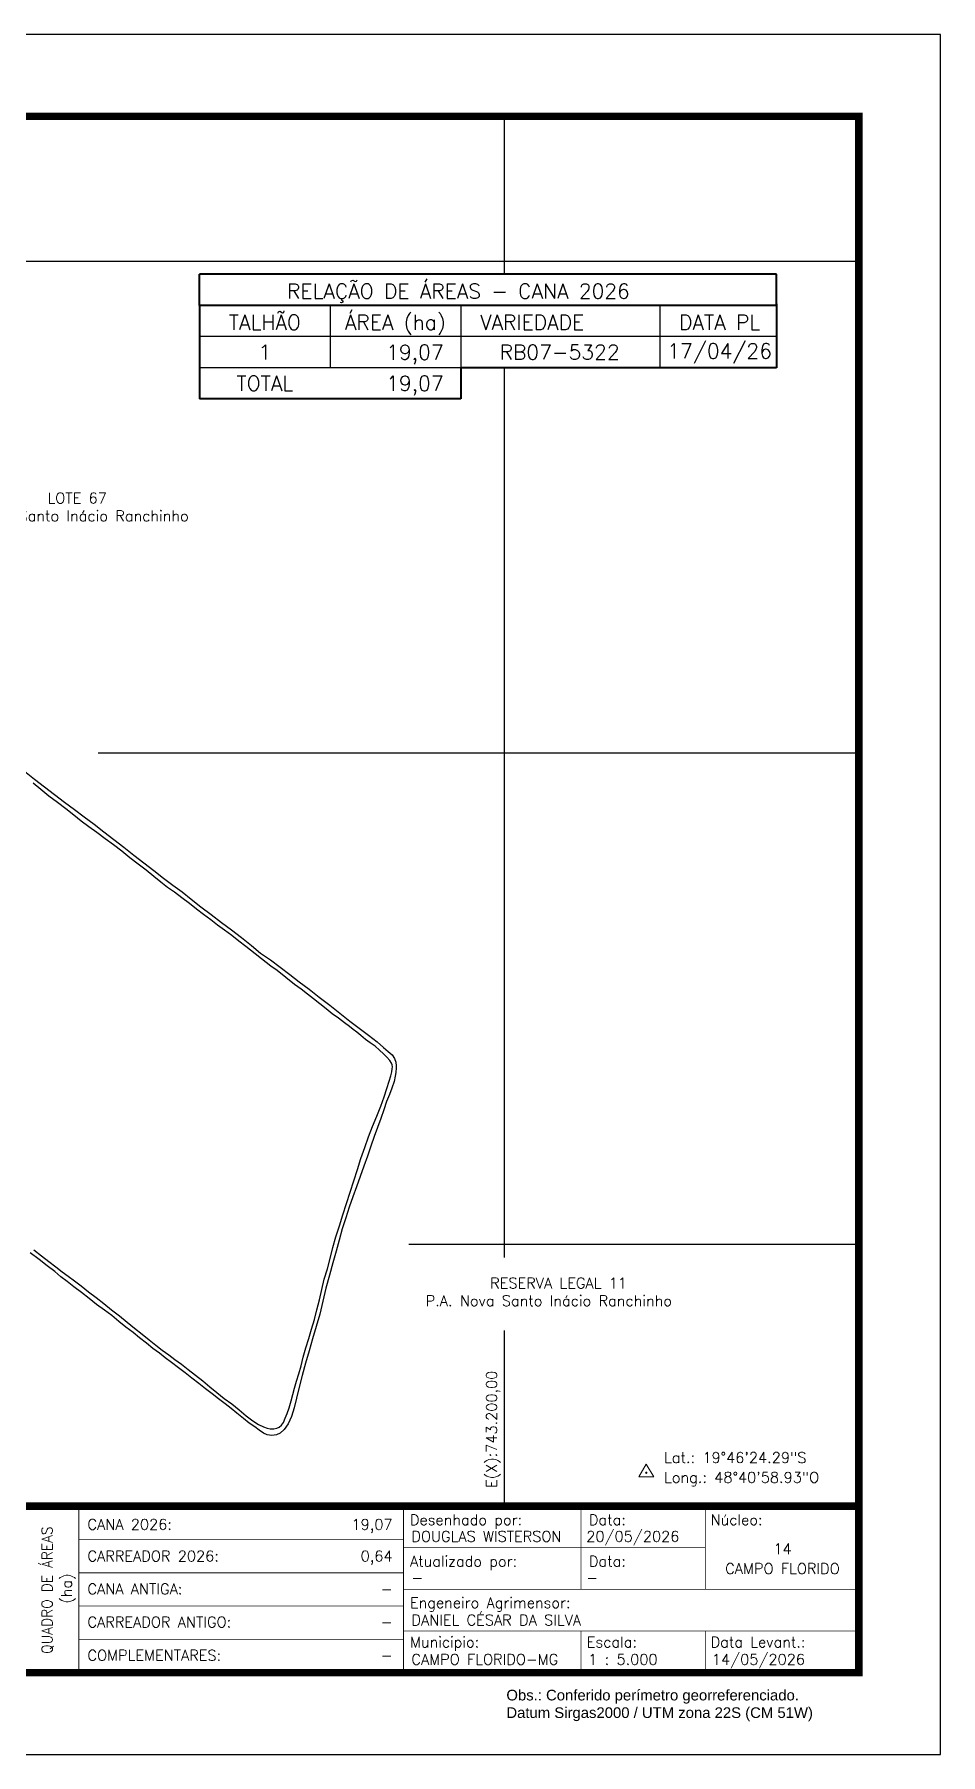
# Model space of a CAD drawing. Header units: millimetres. Extents: x 741981 to 743466, y 7811388 to 7812438.
# Drawn here: x 742913 to 743466, y 7811388 to 7812438 of the extents above; entities that cross this region are included whole.
import ezdxf
from ezdxf.enums import TextEntityAlignment as Align

# ---------------------------------------------------------------- set-up
doc = ezdxf.new("R2010")
doc.units = ezdxf.units.MM
doc.linetypes.add('LIN0', pattern=[0])
for name, color, linetype in [('0114000169', 1, 'Continuous'), ('0114000169001', 5, 'Continuous'), ('CONFRONTANTES', 7, 'Continuous'), ('MALHA', 8, 'Continuous'), ('MARGEM', 5, 'Continuous'), ('QUADRO_DE_AREAS_CANA_2024', 7, 'Continuous'), ('TEXTO', 7, 'Continuous')]:
    doc.layers.add(name, color=color, linetype=linetype)
doc.styles.add('marcelo', font='arial.ttf')
doc.styles.add('Simplex', font='simplex.shx')

msp = doc.modelspace()

# ---------------------------------------------------------------- linework, layer by layer
at = {"layer": '0114000169', "elevation": 620.1}
msp.add_lwpolyline([(742906.8, 7811988.7), (742913, 7811983.9), (742919, 7811979.2), (742925.1, 7811974.5), (742931.2, 7811969.9), (742937.4, 7811965.3), (742943.3, 7811960.8), (742949.3, 7811956.4), (742955.3, 7811951.7), (742961.4, 7811947.1), (742967.6, 7811942.3), (742973.7, 7811937.4), (742979.8, 7811932.7), (742985.9, 7811928), (742991.8, 7811923.5), (742997.5, 7811919.1), (743003.1, 7811915), (743008.7, 7811910.6), (743014.6, 7811905.9), (743020.9, 7811901.2), (743027.1, 7811896.4), (743033.3, 7811891.8), (743039.4, 7811887.1), (743045.4, 7811882.4), (743051, 7811877.6), (743057.1, 7811873.5), (743063, 7811869.1), (743068.9, 7811864.7), (743074.6, 7811860.2), (743080.6, 7811855.6), (743086.8, 7811850.8), (743093.2, 7811845.9), (743099.4, 7811841.1), (743105.5, 7811836.2), (743111.3, 7811831.8), (743116.9, 7811827.5), (743122.1, 7811823.6), (743126.1, 7811820.1), (743129, 7811817.6), (743131.3, 7811815.6), (743132.8, 7811813.4), (743133.6, 7811811), (743133.9, 7811808.8), (743133.8, 7811806.9), (743133.7, 7811805.7), (743133.6, 7811804.7), (743133.1, 7811802.6), (743132.5, 7811799.2), (743131.2, 7811795.3), (743129.7, 7811791.4), (743128, 7811787), (743126.3, 7811782.1), (743124.4, 7811776.8), (743122.4, 7811771.3), (743120.4, 7811765.7), (743118.3, 7811759.8), (743116.2, 7811753.7), (743114.1, 7811747.7), (743111.8, 7811741.4), (743109.6, 7811735.1), (743107.4, 7811728.8), (743105.2, 7811722.6), (743103.1, 7811716.1), (743100.9, 7811709.4), (743099, 7811702.5), (743097.2, 7811695.7), (743095.1, 7811688.6), (743093, 7811681.1), (743090.9, 7811673.2), (743089.1, 7811665.2), (743087.1, 7811657.3), (743085, 7811649.7), (743082.8, 7811642.3), (743080.6, 7811634.9), (743078.4, 7811627.3), (743076.5, 7811619.9), (743074.6, 7811612.8), (743073, 7811606.1), (743071.5, 7811600.1), (743069.8, 7811594.9), (743067.8, 7811590.4), (743065.4, 7811586.9), (743063, 7811584.7), (743060.8, 7811583.7), (743057.9, 7811583.3), (743055.1, 7811583.7), (743052.8, 7811584.7), (743050.2, 7811586.4), (743047.4, 7811588.5), (743044.1, 7811590.8), (743040.5, 7811593.6), (743036.6, 7811596.8), (743033.1, 7811599.6), (743029.3, 7811602.5), (743025.3, 7811605.7), (743021.4, 7811608.7), (743017.3, 7811611.8), (743013.2, 7811615), (743009, 7811618.3), (743004.9, 7811621.4), (743000.8, 7811624.6), (742996.6, 7811627.8), (742992.8, 7811630.7), (742989.2, 7811633.5), (742985.3, 7811636.4), (742981.3, 7811639.6), (742977.1, 7811642.9), (742973.1, 7811646.1), (742968.8, 7811649.4), (742964.5, 7811652.9), (742960.1, 7811656.4), (742955.6, 7811659.8), (742950.9, 7811663.2), (742946.3, 7811666.8), (742941.6, 7811670.5), (742937, 7811674), (742932.8, 7811677.2), (742929, 7811680.1), (742925.3, 7811683.4), (742920.7, 7811686.8), (742915.7, 7811690.6), (742910.3, 7811694.8)], dxfattribs=at)
at = {"layer": '0114000169001', "elevation": 620.1}
msp.add_lwpolyline([(742912.5, 7811696.5), (742917.2, 7811692.9), (742921.8, 7811689.4), (742926, 7811686.2), (742929.8, 7811683.2), (742933.6, 7811680.4), (742937.3, 7811677.6), (742941.4, 7811674.5), (742946, 7811671), (742950.7, 7811667.4), (742955.3, 7811663.8), (742959.9, 7811660), (742964.8, 7811656.3), (742969.5, 7811652.4), (742974.1, 7811648.8), (742978.6, 7811645.1), (742982.9, 7811641.6), (742987.1, 7811638.3), (742991, 7811635.3), (742994.9, 7811632.5), (742998.6, 7811629.6), (743002.7, 7811626.7), (743006.8, 7811623.5), (743011.3, 7811620.1), (743015.7, 7811616.6), (743020, 7811612.9), (743024.3, 7811609.4), (743028.7, 7811605.9), (743033.5, 7811602.5), (743038, 7811598.9), (743042.2, 7811595.3), (743046.3, 7811592.2), (743049.8, 7811589.9), (743052.7, 7811588.5), (743055, 7811587.7), (743056.9, 7811587.2), (743059, 7811587.2), (743060.9, 7811587.7), (743062.4, 7811588.4), (743063.8, 7811589.5), (743065, 7811591.2), (743066.1, 7811593.7), (743067.2, 7811596.7), (743068.4, 7811600.2), (743069.7, 7811604.4), (743070.7, 7811608.3), (743071.8, 7811612.2), (743073, 7811616.4), (743074.4, 7811620.9), (743075.7, 7811625.8), (743077.1, 7811631), (743078.7, 7811636.7), (743080.5, 7811642.4), (743082.2, 7811648.2), (743083.9, 7811654), (743085.4, 7811660), (743086.9, 7811666.1), (743088.4, 7811672.4), (743089.9, 7811678.7), (743091.8, 7811685), (743093.5, 7811691.3), (743095.2, 7811697.9), (743097, 7811704.5), (743099.1, 7811711.2), (743101.3, 7811718), (743103.5, 7811724.8), (743105.7, 7811731.7), (743107.9, 7811738.6), (743110.1, 7811745.5), (743112.2, 7811752.3), (743114.6, 7811759), (743116.9, 7811765.5), (743119.4, 7811771.8), (743122, 7811778.2), (743124.4, 7811784.3), (743126.5, 7811790), (743128.1, 7811795.1), (743129.6, 7811799.5), (743130.5, 7811802.7), (743131.2, 7811805.2), (743131.4, 7811807), (743131.5, 7811808.2), (743131.3, 7811809.4), (743130.9, 7811810.5), (743129.9, 7811812.1), (743128.1, 7811814.1), (743126.1, 7811816.2), (743123.7, 7811818.5), (743120.9, 7811820.8), (743117.9, 7811823), (743115, 7811825), (743112.2, 7811827.4), (743109.8, 7811829.5), (743107.6, 7811831.1), (743105.3, 7811832.8), (743102.2, 7811835.1), (743098.6, 7811837.9), (743094.7, 7811840.7), (743091, 7811843.7), (743087.2, 7811846.8), (743083.3, 7811849.8), (743079.7, 7811852.6), (743075.8, 7811855.6), (743071.8, 7811858.6), (743061.1, 7811867), (743057.2, 7811869.7), (743042, 7811881.6), (743037.7, 7811885), (743033.4, 7811888.4), (743029, 7811891.6), (743024.8, 7811894.8), (743020.6, 7811898), (743016.2, 7811901.3), (743011.8, 7811904.5), (743007.5, 7811907.9), (743003, 7811911.4), (742998.4, 7811914.8), (742994.2, 7811917.7), (742990.1, 7811920.9), (742985.8, 7811924.5), (742981.1, 7811928.3), (742976.2, 7811932), (742971.2, 7811935.9), (742966.2, 7811939.8), (742961.2, 7811943.7), (742956.1, 7811947.5), (742951.1, 7811951.2), (742946.2, 7811954.7), (742941.5, 7811958.3), (742936.9, 7811961.8), (742932.1, 7811965.7), (742926.9, 7811969.6), (742921.8, 7811973.5), (742916.9, 7811977.5), (742912.1, 7811981.3)], dxfattribs=at)
at = {"layer": 'MALHA'}
for points in [[(743200, 7812292), (743200, 7812388.4)], [(742547.6, 7812300), (743416.3, 7812300)], [(743200, 7811691.9), (743200, 7812235)], [(742951.8, 7812000), (743416.3, 7812000)], [(743141.5, 7811700), (743416.3, 7811700)], [(743200, 7811540.1), (743200, 7811647.4)]]:
    msp.add_lwpolyline(points, dxfattribs=at)
at = {"layer": 'MARGEM', "color": 174, "linetype": 'LIN0', "flags": 128}
msp.add_lwpolyline([(743466.3, 7812438.4), (741981.3, 7812438.4), (741981.3, 7811388.4), (743466.3, 7811388.4)], close=True, dxfattribs=at)
at = {"layer": 'MARGEM', "color": 174, "linetype": 'LIN0', "const_width": 4.54, "flags": 128}
for points in [[(743416.3, 7812388.4), (742031.3, 7812388.4), (742031.3, 7811438.4), (743416.3, 7811438.4)], [(742466.3, 7811540.1), (743416.3, 7811540.1), (743416.3, 7811438.4), (742466.3, 7811438.4)]]:
    msp.add_lwpolyline(points, close=True, dxfattribs=at)
at = {"layer": 'MARGEM', "color": 174, "linetype": 'LIN0', "const_width": 0.505, "flags": 128}
for points in [[(742940, 7811540.1), (742940, 7811439.7)], [(743138.3, 7811540.1), (743138.3, 7811439.7)], [(743246.7, 7811489.3), (743246.7, 7811540.1)], [(743322.6, 7811489.3), (743322.6, 7811540.1)], [(742940, 7811519.8), (743138.3, 7811519.8)], [(743138.3, 7811514.7), (743322.6, 7811514.7)], [(742940, 7811499.4), (743138.3, 7811499.4)], [(743138.3, 7811489.3), (743416.3, 7811489.3)], [(742940, 7811479.1), (743138.3, 7811479.1)], [(742940, 7811458.8), (743138.3, 7811458.8)], [(743138.3, 7811463.9), (743416.3, 7811463.9)], [(743246.7, 7811463.9), (743246.7, 7811438.7)], [(743322.6, 7811463.9), (743322.6, 7811438.7)]]:
    msp.add_lwpolyline(points, dxfattribs=at)
at = {"layer": 'QUADRO_DE_AREAS_CANA_2024', "color": 174, "linetype": 'ByBlock', "lineweight": 40}
for p, q in [((743366, 7812292), (743013.8, 7812292)), ((743013.8, 7812273), (743013.8, 7812292)), ((743366, 7812273), (743366, 7812292)), ((743013.8, 7812273), (743013.8, 7812216)), ((743366, 7812273), (743013.8, 7812273)), ((743366, 7812273.9), (743366, 7812235)), ((743173.2, 7812235), (743173.2, 7812216)), ((743366, 7812235), (743173.2, 7812235)), ((743173.2, 7812216), (743013.8, 7812216))]:
    msp.add_line(p, q, dxfattribs=at)
at = {"layer": 'QUADRO_DE_AREAS_CANA_2024', "linetype": 'Continuous'}
for p, q in [((743093.5, 7812273), (743093.5, 7812235)), ((743173.2, 7812273), (743173.2, 7812235)), ((743294.8, 7812273), (743294.8, 7812235)), ((743366, 7812254), (743013.8, 7812254)), ((743173.2, 7812235), (743013.8, 7812235))]:
    msp.add_line(p, q, dxfattribs=at)
at = {"layer": 'TEXTO', "color": 7, "lineweight": 9, "flags": 128}
msp.add_lwpolyline([(743282, 7811557.9), (743291.1, 7811557.9), (743286.5, 7811565.7)], close=True, dxfattribs=at)
at = {"layer": 'TEXTO', "color": 7, "lineweight": 9, "const_width": 0.706, "flags": 128}
msp.add_lwpolyline([(743286.2, 7811560.5, -1), (743286.9, 7811560.5, -1)], format="xyb", close=True, dxfattribs=at)

# ---------------------------------------------------------------- texts
at = {"layer": 'CONFRONTANTES', "linetype": 'Continuous', "style": 'Simplex'}
for s, p in [('LOTE 67', (742920.9, 7812152.2)), ('P.A. Nova Santo Inácio Ranchinho', (742856.7, 7812141.3)), ('RESERVA LEGAL 11 ', (743191.2, 7811673)), ('P.A. Nova Santo Inácio Ranchinho', (743151.8, 7811662.2))]:
    msp.add_text(s, height=6.5, dxfattribs=at).set_placement(p)
at = {"layer": 'MALHA', "style": 'Simplex'}
msp.add_text('E(X):743.200,00', height=6.5, rotation=90, dxfattribs=at).set_placement((743192.1, 7811587), align=Align.MIDDLE_CENTER)
at = {"layer": 'MARGEM', "color": 7, "linetype": 'Continuous', "style": 'Simplex'}
for s, p in [('CANA 2026:', (742945.3, 7811532.2)), ('DOUGLAS WISTERSON', (743143.1, 7811524.9)), ('20/05/2026', (743249.9, 7811524.9)), ('CARREADOR 2026:', (742945.3, 7811512.9)), ('-', (743143.1, 7811499.7)), ('-', (743249.9, 7811499.7)), ('CANA ANTIGA:', (742945.3, 7811492.8)), ('DANIEL CÉSAR DA SILVA', (743143.1, 7811473.8)), ('CARREADOR ANTIGO:', (742945.3, 7811472.6)), ('COMPLEMENTARES:', (742945.3, 7811452.3)), ('CAMPO FLORIDO-MG', (743143.1, 7811449.8)), ('1 : 5.000', (743251.1, 7811449.8)), ('14/05/2026', (743326.6, 7811449.8))]:
    msp.add_text(s, height=6.5, dxfattribs=at).set_placement(p, align=Align.TOP_LEFT)
for s, p in [('19,07', (743131.6, 7811532.2)), ('0,64', (743131.6, 7811512.9)), ('-', (743131.6, 7811492.8)), ('-', (743131.6, 7811472.6)), ('-', (743131.6, 7811452.3))]:
    msp.add_text(s, height=6.5, dxfattribs=at).set_placement(p, align=Align.TOP_RIGHT)
at = {"layer": 'MARGEM', "color": 7, "linetype": 'Continuous', "lineweight": 9}
for s, style, p in [('Desenhado por:', 'Simplex', (743142.2, 7811535)), ('Data:', 'Simplex', (743251.5, 7811535)), ('Núcleo:', 'Simplex', (743325.8, 7811535)), ('Atualizado por:', 'Simplex', (743142.2, 7811509.7)), ('Data:', 'Simplex', (743251.5, 7811509.7)), ('Engeneiro Agrimensor:', 'Simplex', (743142.2, 7811484.4)), ('Municipio:', 'Simplex', (743142.2, 7811460.4)), ('Escala:', 'Simplex', (743250.2, 7811460.4)), ('Data Levant.:', 'Simplex', (743325.8, 7811460.4)), ('Obs.: Conferido perímetro georreferenciado.', 'marcelo', (743201.1, 7811428)), ('Datum Sirgas2000 / UTM zona 22S (CM 51W)', 'marcelo', (743201.1, 7811417.3))]:
    msp.add_text(s, height=6.5, dxfattribs=dict(at, style=style)).set_placement(p, align=Align.TOP_LEFT)
at = {"layer": 'MARGEM', "color": 7, "linetype": 'Continuous', "style": 'Simplex', "width": 0.95}
msp.add_text('QUADRO DE ÁREAS', height=6.5, rotation=90, dxfattribs=at).set_placement((742920.6, 7811488.8), align=Align.MIDDLE_CENTER)
at = {"layer": 'MARGEM', "color": 7, "linetype": 'Continuous', "style": 'Simplex'}
for s, p in [('14', (743369.7, 7811514)), ('CAMPO FLORIDO', (743369.7, 7811502))]:
    msp.add_text(s, height=6.5, dxfattribs=at).set_placement(p, align=Align.MIDDLE_CENTER)
msp.add_text('(ha)', height=6.5, rotation=90, dxfattribs=at).set_placement((742932.5, 7811489.8), align=Align.MIDDLE_CENTER)
at = {"layer": 'QUADRO_DE_AREAS_CANA_2024', "linetype": 'Continuous', "style": 'Simplex'}
for s, p in [('RELAÇÃO DE ÁREAS - CANA 2026', (743171.8, 7812281.7)), ('TALHÃO', (743053.6, 7812262.7)), ('ÁREA (ha)', (743133.3, 7812262.7)), ('VARIEDADE', (743216.8, 7812262.7)), ('DATA PL', (743331.3, 7812262.7)), ('1', (743053.6, 7812244.5)), ('RB07-5322', (743233.6, 7812244.5)), ('17/04/26', (743331.3, 7812245.2)), ('TOTAL', (743053.6, 7812225.5))]:
    msp.add_text(s, height=9.1, dxfattribs=at).set_placement(p, align=Align.MIDDLE_CENTER)
for p in [(743162.8, 7812239.9), (743162.8, 7812220.9)]:
    msp.add_text('19,07', height=9.1, dxfattribs=at).set_placement(p, align=Align.RIGHT)
at = {"layer": 'TEXTO', "linetype": 'ByBlock', "style": 'Simplex'}
for s, p in [('Lat.: 19°46\'24.29"S', (743297.4, 7811566.5, 328.4)), ('Long.: 48°40\'58.93"O', (743297.4, 7811554.4, 328.4))]:
    msp.add_text(s, height=6.5, dxfattribs=at).set_placement(p)

doc.saveas('drawing.dxf')
